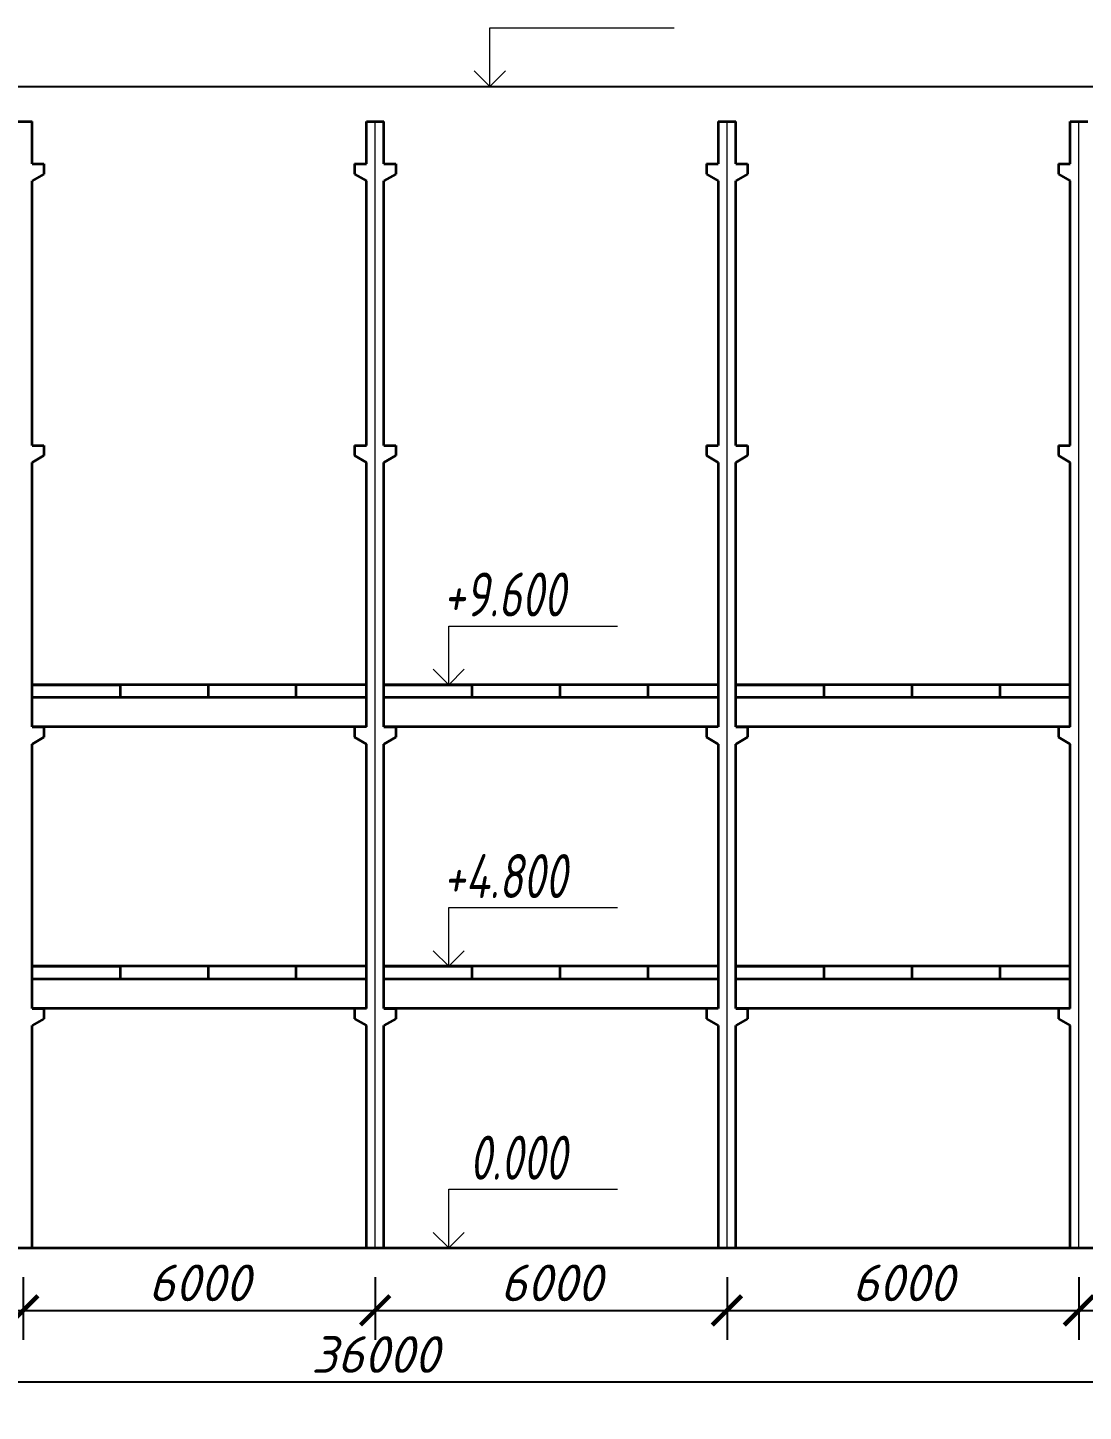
# Model space of a CAD drawing. Header units: millimetres. Extents: x -345369 to 252202, y 74562 to 424723.
# Drawn here: x -200221 to -193021, y 228322 to 237757 of the extents above; entities that cross this region are included whole.
import ezdxf

# ---------------------------------------------------------------- set-up
doc = ezdxf.new("R2010")
doc.units = ezdxf.units.MM
doc.linetypes.add('HIDDEN2', pattern=[4.7625, 3.175, -1.5875])
doc.styles.add('3 мм', font='simplex.shx', dxfattribs={"width": 0.7, "oblique": 10, "height": 3})
doc.styles.get("Standard").update_dxf_attribs({"font": 'isocpeur.TTF', "oblique": 15})
doc.dimstyles.new('ss400', dxfattribs={"dimtxt": 250, "dimasz": 200, "dimexe": 200, "dimexo": 200, "dimgap": 62.5, "dimtad": 1, "dimdec": 0, "dimlfac": 4, "dimrnd": 10, "dimdsep": 46, "dimtxsty": 'Standard', "dimblk": 'ARCHTICK', "dimcen": 250, "dimdle": 200, "dimadec": 0, "dimazin": 0, "dimtfac": 1, "dimtdec": 0, "dimtmove": 1, "dimatfit": 3, "dimfxl": 1, "dimarcsym": 0})

# ---------------------------------------------------------------- blocks, each defined once
blk = doc.blocks.new('_ArchTick')
at = {"color": 0, "linetype": 'ByBlock', "const_width": 0.15}
blk.add_lwpolyline([(-0.5, -0.5), (0.5, 0.5)], dxfattribs=at)
blk = doc.blocks.new('*D562')
at = {"color": 0, "lineweight": -2, "transparency": 16777216}
for p, q in [((-205050.9, 229236.6), (-205050.9, 228322.3)), ((-190650.9, 229236.6), (-190650.9, 228322.3)), ((-205250.9, 228522.3), (-190450.9, 228522.3))]:
    blk.add_line(p, q, dxfattribs=at)
at = {"layer": 'Defpoints', "color": 0, "transparency": 16777216}
for p in [(-205050.9, 229436.6), (-190650.9, 229436.6), (-190650.9, 228522.3)]:
    blk.add_point(p, dxfattribs=at)
at = {"color": 0, "lineweight": -2, "transparency": 16777216, "xscale": 200, "yscale": 200, "zscale": 200, "rotation": 180}
blk.add_blockref('_ArchTick', (-205050.9, 228522.3), dxfattribs=at)
at = {"color": 0, "lineweight": -2, "transparency": 16777216, "xscale": 200, "yscale": 200, "zscale": 200}
blk.add_blockref('_ArchTick', (-190650.9, 228522.3), dxfattribs=at)
at = {"color": 0, "lineweight": 20, "transparency": 16777216, "insert": (-197850.9, 228709.8), "char_height": 250, "attachment_point": 5}
blk.add_mtext('36000', dxfattribs=at)
blk = doc.blocks.new('*D563')
at = {"color": 0, "lineweight": -2, "ltscale": 0.5, "transparency": 16777216}
for p, q in [((-202650.9, 229236.6), (-202650.9, 228810.6)), ((-200250.9, 229236.6), (-200250.9, 228810.6)), ((-202850.9, 229010.6), (-200050.9, 229010.6))]:
    blk.add_line(p, q, dxfattribs=at)
at = {"layer": 'Defpoints', "color": 0, "ltscale": 0.5, "transparency": 16777216}
for p in [(-202650.9, 229436.6), (-200250.9, 229436.6), (-200250.9, 229010.6)]:
    blk.add_point(p, dxfattribs=at)
at = {"color": 0, "lineweight": -2, "ltscale": 0.5, "transparency": 16777216, "xscale": 200, "yscale": 200, "zscale": 200, "rotation": 180}
blk.add_blockref('_ArchTick', (-202650.9, 229010.6), dxfattribs=at)
at = {"color": 0, "lineweight": -2, "ltscale": 0.5, "transparency": 16777216, "xscale": 200, "yscale": 200, "zscale": 200}
blk.add_blockref('_ArchTick', (-200250.9, 229010.6), dxfattribs=at)
at = {"color": 0, "lineweight": 20, "ltscale": 0.5, "transparency": 16777216, "insert": (-201450.9, 229198.1), "char_height": 250, "attachment_point": 5}
blk.add_mtext('6000', dxfattribs=at)
blk = doc.blocks.new('*D564')
at = {"color": 0, "lineweight": -2, "ltscale": 0.5, "transparency": 16777216}
for p, q in [((-200250.9, 229236.6), (-200250.9, 228810.6)), ((-197850.9, 229236.6), (-197850.9, 228810.6)), ((-200450.9, 229010.6), (-197650.9, 229010.6))]:
    blk.add_line(p, q, dxfattribs=at)
at = {"layer": 'Defpoints', "color": 0, "ltscale": 0.5, "transparency": 16777216}
for p in [(-200250.9, 229436.6), (-197850.9, 229436.6), (-197850.9, 229010.6)]:
    blk.add_point(p, dxfattribs=at)
at = {"color": 0, "lineweight": -2, "ltscale": 0.5, "transparency": 16777216, "xscale": 200, "yscale": 200, "zscale": 200, "rotation": 180}
blk.add_blockref('_ArchTick', (-200250.9, 229010.6), dxfattribs=at)
at = {"color": 0, "lineweight": -2, "ltscale": 0.5, "transparency": 16777216, "xscale": 200, "yscale": 200, "zscale": 200}
blk.add_blockref('_ArchTick', (-197850.9, 229010.6), dxfattribs=at)
at = {"color": 0, "lineweight": 20, "ltscale": 0.5, "transparency": 16777216, "insert": (-199050.9, 229198.1), "char_height": 250, "attachment_point": 5}
blk.add_mtext('6000', dxfattribs=at)
blk = doc.blocks.new('*D565')
at = {"color": 0, "lineweight": -2, "ltscale": 0.5, "transparency": 16777216}
for p, q in [((-197850.9, 229236.6), (-197850.9, 228810.6)), ((-195450.9, 229236.6), (-195450.9, 228810.6)), ((-198050.9, 229010.6), (-195250.9, 229010.6))]:
    blk.add_line(p, q, dxfattribs=at)
at = {"layer": 'Defpoints', "color": 0, "ltscale": 0.5, "transparency": 16777216}
for p in [(-197850.9, 229436.6), (-195450.9, 229436.6), (-195450.9, 229010.6)]:
    blk.add_point(p, dxfattribs=at)
at = {"color": 0, "lineweight": -2, "ltscale": 0.5, "transparency": 16777216, "xscale": 200, "yscale": 200, "zscale": 200, "rotation": 180}
blk.add_blockref('_ArchTick', (-197850.9, 229010.6), dxfattribs=at)
at = {"color": 0, "lineweight": -2, "ltscale": 0.5, "transparency": 16777216, "xscale": 200, "yscale": 200, "zscale": 200}
blk.add_blockref('_ArchTick', (-195450.9, 229010.6), dxfattribs=at)
at = {"color": 0, "lineweight": 20, "ltscale": 0.5, "transparency": 16777216, "insert": (-196650.9, 229198.1), "char_height": 250, "attachment_point": 5}
blk.add_mtext('6000', dxfattribs=at)
blk = doc.blocks.new('*D566')
at = {"color": 0, "lineweight": -2, "ltscale": 0.5, "transparency": 16777216}
for p, q in [((-195450.9, 229236.6), (-195450.9, 228810.6)), ((-193050.9, 229236.6), (-193050.9, 228810.6)), ((-195650.9, 229010.6), (-192850.9, 229010.6))]:
    blk.add_line(p, q, dxfattribs=at)
at = {"layer": 'Defpoints', "color": 0, "ltscale": 0.5, "transparency": 16777216}
for p in [(-195450.9, 229436.6), (-193050.9, 229436.6), (-193050.9, 229010.6)]:
    blk.add_point(p, dxfattribs=at)
at = {"color": 0, "lineweight": -2, "ltscale": 0.5, "transparency": 16777216, "xscale": 200, "yscale": 200, "zscale": 200, "rotation": 180}
blk.add_blockref('_ArchTick', (-195450.9, 229010.6), dxfattribs=at)
at = {"color": 0, "lineweight": -2, "ltscale": 0.5, "transparency": 16777216, "xscale": 200, "yscale": 200, "zscale": 200}
blk.add_blockref('_ArchTick', (-193050.9, 229010.6), dxfattribs=at)
at = {"color": 0, "lineweight": 20, "ltscale": 0.5, "transparency": 16777216, "insert": (-194250.9, 229198.1), "char_height": 250, "attachment_point": 5}
blk.add_mtext('6000', dxfattribs=at)
blk = doc.blocks.new('*D567')
at = {"color": 0, "lineweight": -2, "ltscale": 0.5, "transparency": 16777216}
for p, q in [((-193050.9, 229236.6), (-193050.9, 228810.6)), ((-190650.9, 229236.6), (-190650.9, 228810.6)), ((-193250.9, 229010.6), (-190450.9, 229010.6))]:
    blk.add_line(p, q, dxfattribs=at)
at = {"layer": 'Defpoints', "color": 0, "ltscale": 0.5, "transparency": 16777216}
for p in [(-193050.9, 229436.6), (-190650.9, 229436.6), (-190650.9, 229010.6)]:
    blk.add_point(p, dxfattribs=at)
at = {"color": 0, "lineweight": -2, "ltscale": 0.5, "transparency": 16777216, "xscale": 200, "yscale": 200, "zscale": 200, "rotation": 180}
blk.add_blockref('_ArchTick', (-193050.9, 229010.6), dxfattribs=at)
at = {"color": 0, "lineweight": -2, "ltscale": 0.5, "transparency": 16777216, "xscale": 200, "yscale": 200, "zscale": 200}
blk.add_blockref('_ArchTick', (-190650.9, 229010.6), dxfattribs=at)
at = {"color": 0, "lineweight": 20, "ltscale": 0.5, "transparency": 16777216, "insert": (-191850.9, 229198.1), "char_height": 250, "attachment_point": 5}
blk.add_mtext('6000', dxfattribs=at)

msp = doc.modelspace()

# ---------------------------------------------------------------- linework, layer by layer
at = {"lineweight": 20}
for p, q in [((-197068.548192, 237356.554229), (-197068.548192, 237756.554229)), ((-197068.548192, 237756.554229), (-195811.803626, 237756.554229)), ((-197068.548192, 237356.554229), (-197174.61421, 237462.620246)), ((-197068.548192, 237356.554229), (-196962.482175, 237462.620246)), ((-197850.878104, 229436.554229), (-197850.878104, 237116.554229)), ((-195450.878104, 229436.554229), (-195450.878104, 237116.554229)), ((-193050.878104, 229436.554229), (-193050.878104, 237116.554229)), ((-197348.953209, 233276.554229), (-197348.953209, 233676.554229)), ((-197348.953209, 233676.554229), (-196197.053753, 233676.554229)), ((-197348.953209, 233276.554229), (-197455.019226, 233382.620246)), ((-197348.953209, 233276.554229), (-197242.887192, 233382.620246)), ((-197348.953209, 231356.554229), (-197348.953209, 231756.554229)), ((-197348.953209, 231756.554229), (-196197.053753, 231756.554229)), ((-197348.953209, 231356.554229), (-197455.019226, 231462.620246)), ((-197348.953209, 231356.554229), (-197242.887192, 231462.620246)), ((-197348.953209, 229436.554229), (-197348.953209, 229836.554229)), ((-197348.953209, 229836.554229), (-196197.053753, 229836.554229)), ((-197348.953209, 229436.554229), (-197455.019226, 229542.620246)), ((-197348.953209, 229436.554229), (-197242.887192, 229542.620246))]:
    msp.add_line(p, q, dxfattribs=at)
at = {"linetype": 'HIDDEN2', "lineweight": 25}
msp.add_line((-205110.878104, 237356.554229), (-190590.878104, 237356.554229), dxfattribs=at)
at = {"lineweight": 35}
for p, q in [((-200310.878104, 237116.554229), (-200190.878104, 237116.554229)), ((-200190.878104, 236828.554229), (-200190.878104, 237116.554229)), ((-197910.878104, 236828.554229), (-197910.878104, 237116.554229)), ((-197910.878104, 237116.554229), (-197790.878104, 237116.554229)), ((-197790.878104, 236828.554229), (-197790.878104, 237116.554229)), ((-195510.878104, 237116.554229), (-195510.878104, 236828.554229)), ((-195510.878104, 237116.554229), (-195390.878104, 237116.554229)), ((-195390.878104, 236828.554229), (-195390.878104, 237116.554229)), ((-193110.878104, 236828.554229), (-193110.878104, 237116.554229)), ((-193110.878104, 237116.554229), (-192990.878104, 237116.554229)), ((-200190.878104, 236828.554229), (-200110.878104, 236828.554229)), ((-200110.878104, 236828.554229), (-200110.878104, 236758.554229)), ((-197990.878104, 236828.554229), (-197990.878104, 236758.554229)), ((-197990.878104, 236828.554229), (-197910.878104, 236828.554229)), ((-197790.878104, 236828.554229), (-197710.878104, 236828.554229)), ((-197710.878104, 236828.554229), (-197710.878104, 236758.554229)), ((-195590.878104, 236828.554229), (-195590.878104, 236758.554229)), ((-195590.878104, 236828.554229), (-195510.878104, 236828.554229)), ((-195390.878104, 236828.554229), (-195310.878104, 236828.554229)), ((-195310.878104, 236828.554229), (-195310.878104, 236758.554229)), ((-193190.878104, 236828.554229), (-193190.878104, 236758.554229)), ((-193190.878104, 236828.554229), (-193110.878104, 236828.554229)), ((-200110.878104, 236758.554229), (-200190.878104, 236712.366207)), ((-200190.878104, 234908.554229), (-200190.878104, 236712.366207)), ((-197990.878104, 236758.554229), (-197910.878104, 236712.366207)), ((-197910.878104, 234908.554229), (-197910.878104, 236712.366207)), ((-197710.878104, 236758.554229), (-197790.878104, 236712.366207)), ((-197790.878104, 234908.554229), (-197790.878104, 236712.366207)), ((-195590.878104, 236758.554229), (-195510.878104, 236712.366207)), ((-195510.878104, 236712.366207), (-195510.878104, 234908.554229)), ((-195310.878104, 236758.554229), (-195390.878104, 236712.366207)), ((-195390.878104, 234908.554229), (-195390.878104, 236712.366207)), ((-193190.878104, 236758.554229), (-193110.878104, 236712.366207)), ((-193110.878104, 234908.554229), (-193110.878104, 236712.366207)), ((-200190.878104, 234908.554229), (-200110.878104, 234908.554229)), ((-200110.878104, 234838.554229), (-200190.878104, 234792.366207)), ((-200110.878104, 234908.554229), (-200110.878104, 234838.554229)), ((-197990.878104, 234908.554229), (-197990.878104, 234838.554229)), ((-197990.878104, 234908.554229), (-197910.878104, 234908.554229)), ((-197990.878104, 234838.554229), (-197910.878104, 234792.366207)), ((-197790.878104, 234908.554229), (-197710.878104, 234908.554229)), ((-197710.878104, 234838.554229), (-197790.878104, 234792.366207)), ((-197710.878104, 234908.554229), (-197710.878104, 234838.554229)), ((-195590.878104, 234908.554229), (-195590.878104, 234838.554229)), ((-195590.878104, 234908.554229), (-195510.878104, 234908.554229)), ((-195590.878104, 234838.554229), (-195510.878104, 234792.366207)), ((-195390.878104, 234908.554229), (-195310.878104, 234908.554229)), ((-195310.878104, 234838.554229), (-195390.878104, 234792.366207)), ((-195310.878104, 234908.554229), (-195310.878104, 234838.554229)), ((-193190.878104, 234908.554229), (-193190.878104, 234838.554229)), ((-193190.878104, 234908.554229), (-193110.878104, 234908.554229)), ((-193190.878104, 234838.554229), (-193110.878104, 234792.366207)), ((-200190.878104, 232988.554229), (-200190.878104, 234792.366207)), ((-197910.878104, 232988.554229), (-197910.878104, 234792.366207)), ((-197790.878104, 232988.554229), (-197790.878104, 234792.366207)), ((-195510.878104, 234792.366207), (-195510.878104, 232988.554229)), ((-195390.878104, 232988.554229), (-195390.878104, 234792.366207)), ((-193110.878104, 232988.554229), (-193110.878104, 234792.366207)), ((-197910.878104, 233276.554229), (-200190.878104, 233276.554229)), ((-200190.878104, 233276.554229), (-199590.878104, 233276.554229)), ((-199590.878104, 233276.554229), (-199590.878104, 233188.554229)), ((-198990.878104, 233276.554229), (-198990.878104, 233188.554229)), ((-198390.878104, 233276.554229), (-198390.878104, 233188.554229)), ((-195510.878104, 233276.554229), (-197790.878104, 233276.554229)), ((-197790.878104, 233276.554229), (-197190.878104, 233276.554229)), ((-197190.878104, 233276.554229), (-197190.878104, 233188.554229)), ((-196590.878104, 233276.554229), (-196590.878104, 233188.554229)), ((-195990.878104, 233276.554229), (-195990.878104, 233188.554229)), ((-193110.878104, 233276.554229), (-195390.878104, 233276.554229)), ((-195390.878104, 233276.554229), (-194790.878104, 233276.554229)), ((-194790.878104, 233276.554229), (-194790.878104, 233188.554229)), ((-194190.878104, 233276.554229), (-194190.878104, 233188.554229)), ((-193590.878104, 233276.554229), (-193590.878104, 233188.554229)), ((-197910.878104, 233188.554229), (-200190.878104, 233188.554229)), ((-195510.878104, 233188.554229), (-197790.878104, 233188.554229)), ((-193110.878104, 233188.554229), (-195390.878104, 233188.554229)), ((-197910.878104, 232988.554229), (-200190.878104, 232988.554229)), ((-200190.878104, 232988.554229), (-200110.878104, 232988.554229)), ((-200110.878104, 232988.554229), (-200110.878104, 232918.554229)), ((-197990.878104, 232988.554229), (-197990.878104, 232918.554229)), ((-195510.878104, 232988.554229), (-197790.878104, 232988.554229)), ((-197790.878104, 232988.554229), (-197710.878104, 232988.554229)), ((-197710.878104, 232988.554229), (-197710.878104, 232918.554229)), ((-195590.878104, 232988.554229), (-195590.878104, 232918.554229)), ((-193110.878104, 232988.554229), (-195390.878104, 232988.554229)), ((-195390.878104, 232988.554229), (-195310.878104, 232988.554229)), ((-195310.878104, 232988.554229), (-195310.878104, 232918.554229)), ((-193190.878104, 232988.554229), (-193190.878104, 232918.554229)), ((-200110.878104, 232918.554229), (-200190.878104, 232872.366207)), ((-200190.878104, 231068.554229), (-200190.878104, 232872.366207)), ((-197990.878104, 232918.554229), (-197910.878104, 232872.366207)), ((-197910.878104, 231068.554229), (-197910.878104, 232872.366207)), ((-197710.878104, 232918.554229), (-197790.878104, 232872.366207)), ((-197790.878104, 231068.554229), (-197790.878104, 232872.366207)), ((-195590.878104, 232918.554229), (-195510.878104, 232872.366207)), ((-195510.878104, 232872.366207), (-195510.878104, 231068.554229)), ((-195310.878104, 232918.554229), (-195390.878104, 232872.366207)), ((-195390.878104, 231068.554229), (-195390.878104, 232872.366207)), ((-193190.878104, 232918.554229), (-193110.878104, 232872.366207)), ((-193110.878104, 231068.554229), (-193110.878104, 232872.366207)), ((-197910.878104, 231356.554229), (-200190.878104, 231356.554229)), ((-200190.878104, 231356.554229), (-199590.878104, 231356.554229)), ((-199590.878104, 231356.554229), (-199590.878104, 231268.554229)), ((-198990.878104, 231356.554229), (-198990.878104, 231268.554229)), ((-198390.878104, 231356.554229), (-198390.878104, 231268.554229)), ((-195510.878104, 231356.554229), (-197790.878104, 231356.554229)), ((-197790.878104, 231356.554229), (-197190.878104, 231356.554229)), ((-197190.878104, 231356.554229), (-197190.878104, 231268.554229)), ((-196590.878104, 231356.554229), (-196590.878104, 231268.554229)), ((-195990.878104, 231356.554229), (-195990.878104, 231268.554229)), ((-193110.878104, 231356.554229), (-195390.878104, 231356.554229)), ((-195390.878104, 231356.554229), (-194790.878104, 231356.554229)), ((-194790.878104, 231356.554229), (-194790.878104, 231268.554229)), ((-194190.878104, 231356.554229), (-194190.878104, 231268.554229)), ((-193590.878104, 231356.554229), (-193590.878104, 231268.554229)), ((-197910.878104, 231268.554229), (-200190.878104, 231268.554229)), ((-195510.878104, 231268.554229), (-197790.878104, 231268.554229)), ((-193110.878104, 231268.554229), (-195390.878104, 231268.554229)), ((-197910.878104, 231068.554229), (-200190.878104, 231068.554229)), ((-200190.878104, 231068.554229), (-200110.878104, 231068.554229)), ((-200110.878104, 231068.554229), (-200110.878104, 230998.554229)), ((-197990.878104, 231068.554229), (-197990.878104, 230998.554229)), ((-195510.878104, 231068.554229), (-197790.878104, 231068.554229)), ((-197790.878104, 231068.554229), (-197710.878104, 231068.554229)), ((-197710.878104, 231068.554229), (-197710.878104, 230998.554229)), ((-195590.878104, 231068.554229), (-195590.878104, 230998.554229)), ((-193110.878104, 231068.554229), (-195390.878104, 231068.554229)), ((-195390.878104, 231068.554229), (-195310.878104, 231068.554229)), ((-195310.878104, 231068.554229), (-195310.878104, 230998.554229)), ((-193190.878104, 231068.554229), (-193190.878104, 230998.554229)), ((-200110.878104, 230998.554229), (-200190.878104, 230952.366207)), ((-200190.878104, 229436.554229), (-200190.878104, 230952.366207)), ((-197990.878104, 230998.554229), (-197910.878104, 230952.366207)), ((-197910.878104, 229436.554229), (-197910.878104, 230952.366207)), ((-197710.878104, 230998.554229), (-197790.878104, 230952.366207)), ((-197790.878104, 229436.554229), (-197790.878104, 230952.366207)), ((-195590.878104, 230998.554229), (-195510.878104, 230952.366207)), ((-195510.878104, 230952.366207), (-195510.878104, 229436.554229)), ((-195310.878104, 230998.554229), (-195390.878104, 230952.366207)), ((-195390.878104, 229436.554229), (-195390.878104, 230952.366207)), ((-193190.878104, 230998.554229), (-193110.878104, 230952.366207)), ((-193110.878104, 229436.554229), (-193110.878104, 230952.366207)), ((-211171.878104, 229436.554229), (-168764.526571, 229437.073384)), ((-205110.878104, 229436.554229), (-190590.878104, 229436.554229))]:
    msp.add_line(p, q, dxfattribs=at)

# ---------------------------------------------------------------- texts
at = {"lineweight": 20, "char_height": 300, "attachment_point": 1, "style": '3 мм'}
for s, insert in [('+9.600', (-197384.434996, 234041.896364)), ('+4.800', (-197384.434996, 232121.896364)), ('0.000', (-197206.659582, 230201.896364))]:
    msp.add_mtext_dynamic_manual_height_columns(s, width=13.90211974, gutter_width=15, heights=[0], dxfattribs=dict(at, insert=insert))

# ---------------------------------------------------------------- dimensions: what is measured, and where the dimension line sits
at = {"lineweight": 20}
dim = msp.add_linear_dim(base=(-190650.878104, 228522.323536), p1=(-205050.878104, 229436.554229), p2=(-190650.878104, 229436.554229), text='36000', dimstyle='ss400', dxfattribs=at)
dim.commit()
dim.dimension.update_dxf_attribs({"geometry": '*D562', "text_midpoint": (-197850.878104, 228709.823536)})
at = {"lineweight": 20, "ltscale": 0.5}
for base, p1, p2, picture, middle in [((-200250.878104, 229010.573529), (-202650.878104, 229436.554229), (-200250.878104, 229436.554229), '*D563', (-201450.878104, 229198.073529)), ((-197850.878104, 229010.573529), (-200250.878104, 229436.554229), (-197850.878104, 229436.554229), '*D564', (-199050.878104, 229198.073529)), ((-195450.878104, 229010.573529), (-197850.878104, 229436.554229), (-195450.878104, 229436.554229), '*D565', (-196650.878104, 229198.073529)), ((-193050.878104, 229010.573529), (-195450.878104, 229436.554229), (-193050.878104, 229436.554229), '*D566', (-194250.878104, 229198.073529)), ((-190650.878104, 229010.573529), (-193050.878104, 229436.554229), (-190650.878104, 229436.554229), '*D567', (-191850.878104, 229198.073529))]:
    dim = msp.add_linear_dim(base=base, p1=p1, p2=p2, text='6000', dimstyle='ss400', dxfattribs=at)
    dim.commit()
    dim.dimension.update_dxf_attribs({"geometry": picture, "text_midpoint": middle})

doc.saveas('drawing.dxf')
